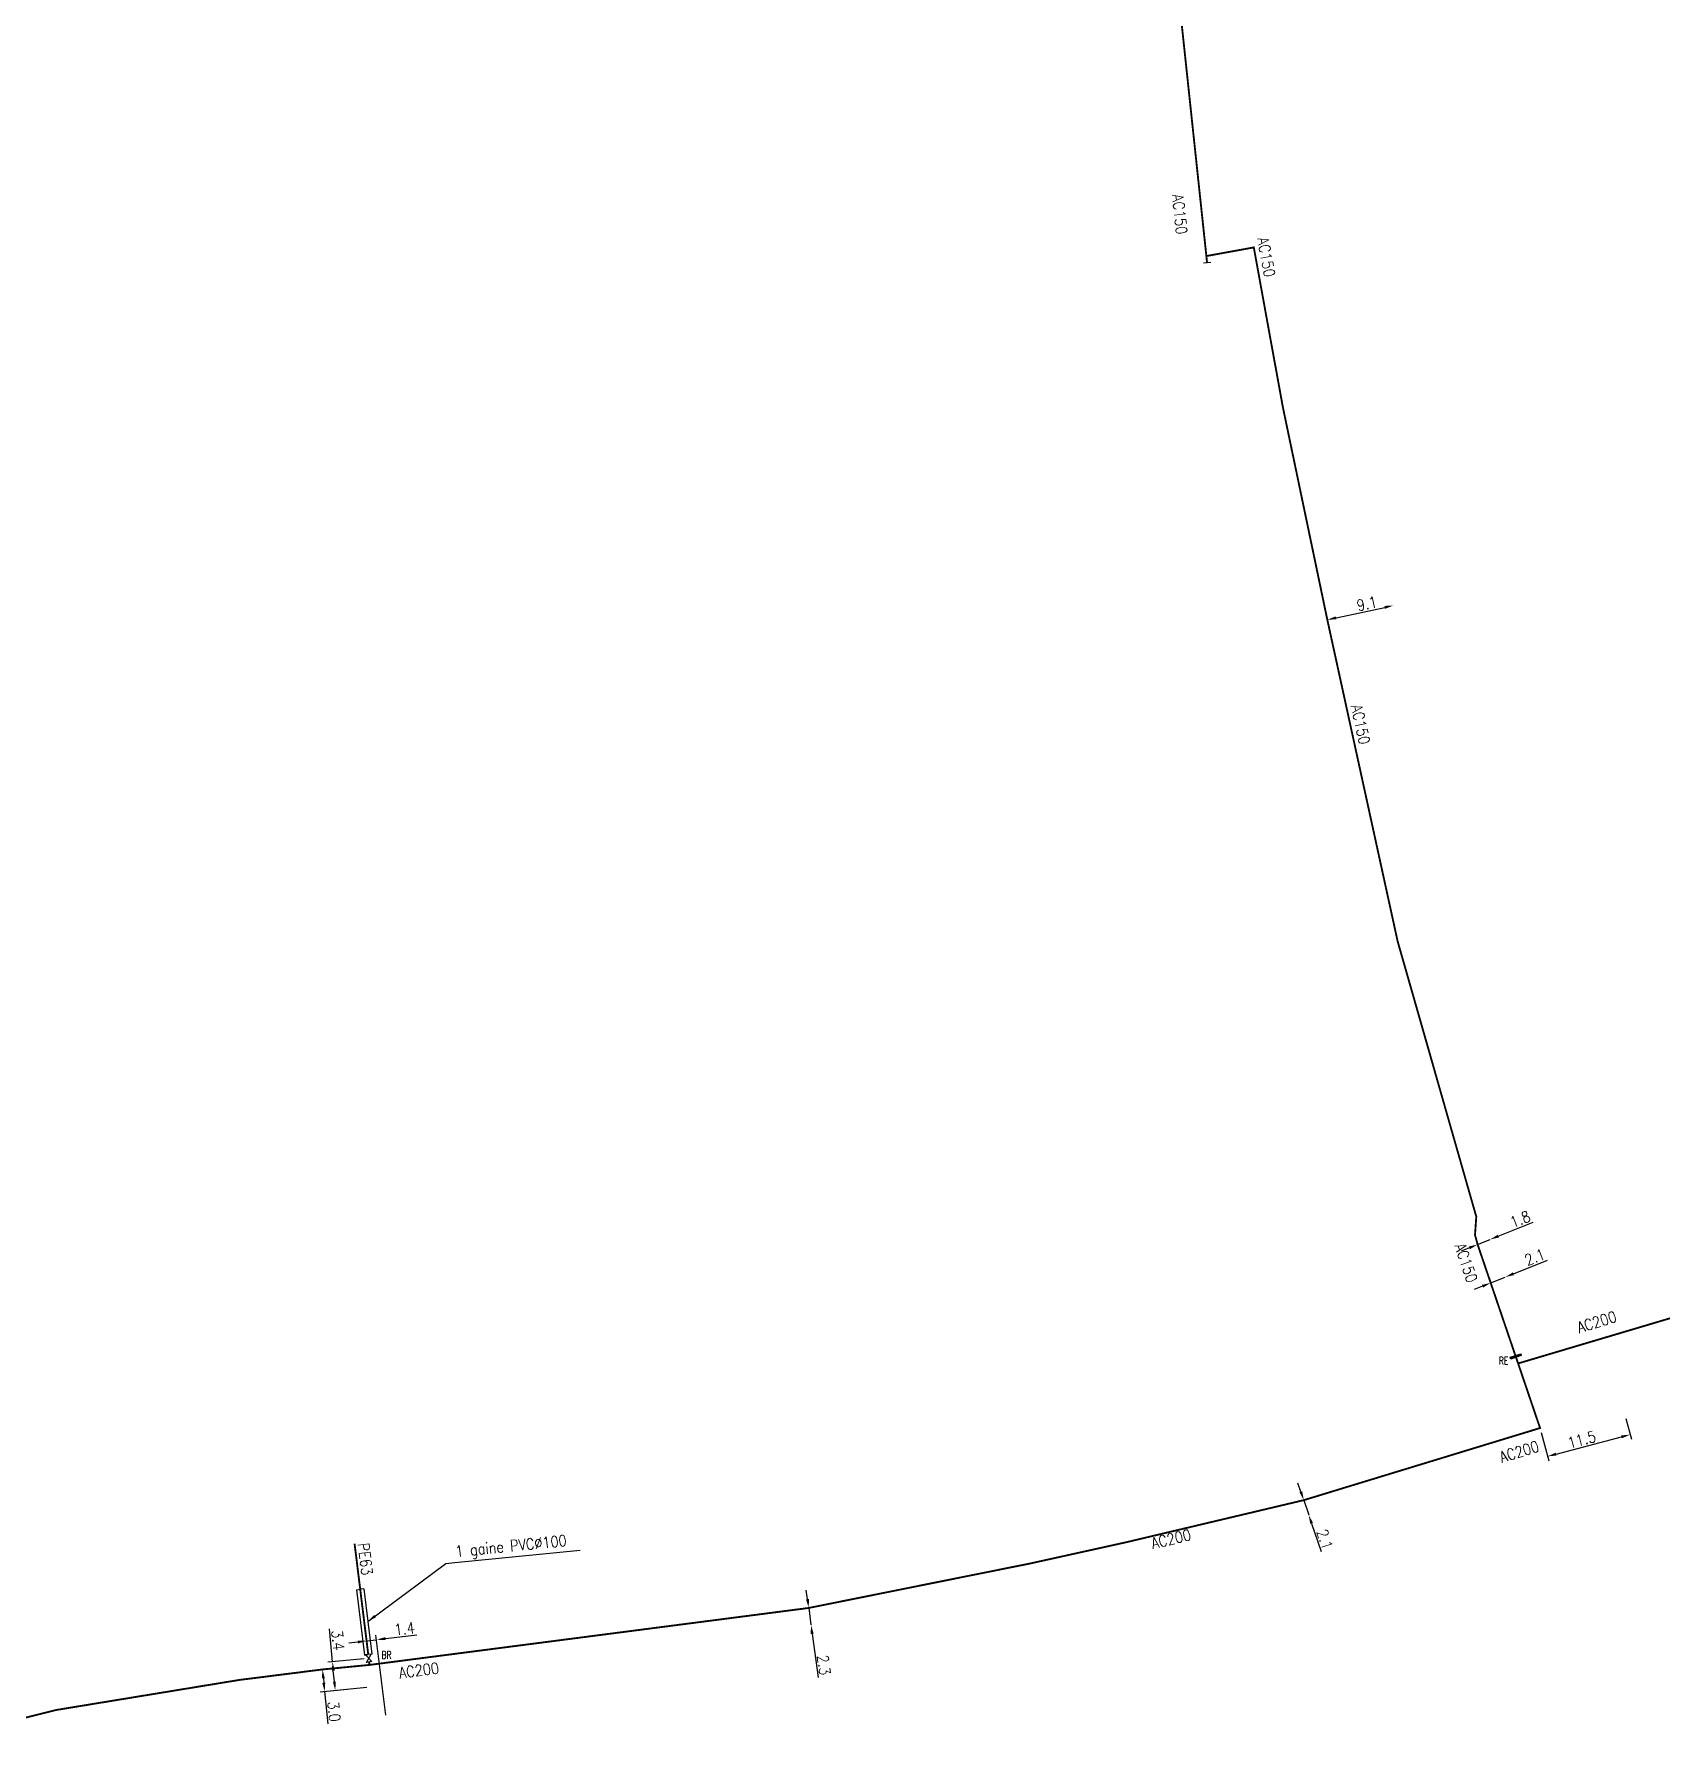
# Model space of a CAD drawing. Header units: millimetres. Extents: x 115991 to 117009, y 129000 to 129990.
# Drawn here: x 116340.1 to 116559, y 129429.8 to 129659.3 of the extents above; entities that cross this region are included whole.
import ezdxf
from ezdxf.enums import TextEntityAlignment as Align

# ---------------------------------------------------------------- set-up
doc = ezdxf.new("R2010")
doc.units = ezdxf.units.MM
doc.header["$PDMODE"] = 34
doc.linetypes.add('L_25_AP', pattern=[2000, 1000, 1000])
doc.linetypes.add('L_RAC_PE', pattern=[3.5, 2, -1.5])
doc.layers.get('0').update_dxf_attribs({"linetype": 'CONTINUOUS'})
doc.layers.get('DEFPOINTS').update_dxf_attribs({"linetype": 'CONTINUOUS'})
for name, color, linetype in [('L_150', 1, 'CONTINUOUS'), ('L_300', 7, 'CONTINUOUS'), ('L_340', 7, 'CONTINUOUS'), ('L_400', 7, 'CONTINUOUS')]:
    doc.layers.add(name, color=color, linetype=linetype)
doc.layers.add('L_170', color=7, linetype='CONTINUOUS', plot=False)
doc.styles.add('G_ROMANS', font='ROMANS.SHX', dxfattribs={"width": 0.75})
doc.styles.get("Standard").update_dxf_attribs({"font": 'romans.shx', "width": 0.85})
doc.dimstyles.get("Standard").update_dxf_attribs({"dimtxt": 1.5, "dimasz": 1.2, "dimexe": 0.625, "dimexo": 0.625, "dimgap": 0.25, "dimtad": 1, "dimdec": 1, "dimzin": 0, "dimdsep": 46, "dimtxsty": 'Standard', "dimcen": -0.5, "dimadec": 0, "dimazin": 0, "dimtfac": 1, "dimtdec": 1, "dimtmove": 0, "dimatfit": 3, "dimfxl": 0, "dimtolj": 1, "dimtzin": 0, "dimarcsym": 0})

# ---------------------------------------------------------------- blocks, each defined once
blk = doc.blocks.new('L_340_20')
at = {"linetype": 'Continuous'}
blk.add_hatch(color=0, dxfattribs=at).paths.add_polyline_path([(0.12, 0.75), (-0.12, 0.75), (-0.12, -0.75), (0.12, -0.75)])
at = {"color": 0, "linetype": 'Continuous'}
blk.add_lwpolyline([(-0.12, 0.75), (0.12, 0.75), (0.12, -0.75), (-0.12, -0.75)], close=True, dxfattribs=at)
at = {"color": 0, "linetype": 'Continuous', "width": 0.75}
for tag, height, flags, p in [('RE', 1, 8, (0, 2.19)), ('DEF_LEG', 1.2, 3, (0, -5)), ('DEF_COUP', 1.2, 3, (0, -7.5)), ('DEF_TYPE', 1.2, 3, (0, -10))]:
    blk.add_attdef(tag, text='', height=height, dxfattribs=dict(at, flags=flags)).set_placement(p, align=Align.MIDDLE)
blk = doc.blocks.new('L_340_07')
at = {"color": 0, "linetype": 'Continuous', "const_width": 0.25, "flags": 128}
blk.add_lwpolyline([(0, 0), (1.25, 0)], dxfattribs=at)
at = {"color": 0, "linetype": 'Continuous', "flags": 128}
blk.add_lwpolyline([(1.25, -0.5), (1.25, 0.5)], dxfattribs=at)
at = {"color": 0, "linetype": 'Continuous', "style": 'G_ROMANS', "width": 0.75, "flags": 3}
for tag, p in [('DEF_LEG', (0.72, -3.47)), ('DEF_COUP', (0.72, -5.97)), ('DEF_TYPE', (0.72, -8.47))]:
    blk.add_attdef(tag, text='', height=1.2, dxfattribs=at).set_placement(p, align=Align.MIDDLE)
blk = doc.blocks.new('*D230')
at = {"layer": 'DEFPOINTS', "color": 0, "linetype": 'Continuous', "transparency": 16777216}
for p in [(116444.27, 129447.65), (116444.58, 129445.37), (116444.58, 129445.37)]:
    blk.add_point(p, dxfattribs=at)
at = {"layer": 'L_150', "color": 0, "linetype": 'Continuous', "lineweight": -2, "transparency": 16777216}
for p, q in [((116444.11, 129448.84), (116443.95, 129450.03)), ((116444.27, 129447.65), (116444.58, 129445.37)), ((116444.74, 129444.18), (116445.54, 129438.28))]:
    blk.add_line(p, q, dxfattribs=at)
at = {"layer": 'L_150', "color": 0, "linetype": 'Continuous', "transparency": 16777216}
for points in [[(116444.31, 129448.86), (116443.91, 129448.81), (116444.27, 129447.65)], [(116444.94, 129444.21), (116444.54, 129444.15), (116444.58, 129445.37)]]:
    blk.add_solid(points, dxfattribs=at)
at = {"layer": 'L_150', "color": 0, "linetype": 'Continuous', "transparency": 16777216, "insert": (116446.32, 129439.98), "char_height": 1.5, "attachment_point": 5, "rotation": 277.7014}
blk.add_mtext('\\A1;2.3', dxfattribs=at)
blk = doc.blocks.new('*D231')
at = {"layer": 'DEFPOINTS', "color": 0, "linetype": 'Continuous', "transparency": 16777216}
for p in [(116510.87, 129462.15), (116511.54, 129460.16), (116511.54, 129460.16)]:
    blk.add_point(p, dxfattribs=at)
at = {"layer": 'L_150', "color": 0, "linetype": 'Continuous', "lineweight": -2, "transparency": 16777216}
for p, q in [((116510.48, 129463.28), (116510.09, 129464.42)), ((116510.87, 129462.15), (116511.54, 129460.16)), ((116511.93, 129459.02), (116513.22, 129455.23))]:
    blk.add_line(p, q, dxfattribs=at)
at = {"layer": 'L_150', "color": 0, "linetype": 'Continuous', "transparency": 16777216}
for points in [[(116510.67, 129463.35), (116510.29, 129463.22), (116510.87, 129462.15)], [(116512.12, 129459.09), (116511.74, 129458.96), (116511.54, 129460.16)]]:
    blk.add_solid(points, dxfattribs=at)
at = {"layer": 'L_150', "color": 0, "linetype": 'Continuous', "transparency": 16777216, "insert": (116513.71, 129456.88), "char_height": 1.5, "attachment_point": 5, "rotation": 288.7894}
blk.add_mtext('\\A1;2.1', dxfattribs=at)
blk = doc.blocks.new('*D232')
at = {"layer": 'DEFPOINTS', "color": 0, "linetype": 'Continuous', "transparency": 16777216}
for p in [(116542.66, 129471.85), (116554.05, 129473.74), (116554.78, 129470.97)]:
    blk.add_point(p, dxfattribs=at)
at = {"layer": 'L_150', "color": 0, "linetype": 'Continuous', "lineweight": -2, "transparency": 16777216}
for p, q in [((116554.21, 129473.13), (116554.94, 129470.36)), ((116542.82, 129471.25), (116543.82, 129467.44)), ((116544.82, 129468.35), (116553.62, 129470.66))]:
    blk.add_line(p, q, dxfattribs=at)
at = {"layer": 'L_150', "color": 0, "linetype": 'Continuous', "transparency": 16777216}
for points in [[(116553.57, 129470.85), (116553.67, 129470.47), (116554.78, 129470.97)], [(116544.77, 129468.54), (116544.87, 129468.15), (116543.66, 129468.04)]]:
    blk.add_solid(points, dxfattribs=at)
at = {"layer": 'L_150', "color": 0, "linetype": 'Continuous', "transparency": 16777216, "insert": (116548.27, 129470.29), "char_height": 1.5, "attachment_point": 5, "rotation": 14.7282}
blk.add_mtext('\\A1;11.5', dxfattribs=at)
blk = doc.blocks.new('*D236')
at = {"layer": 'DEFPOINTS', "color": 0, "linetype": 'Continuous', "transparency": 16777216}
for p in [(116535.93, 129497.21), (116535.93, 129497.21), (116534.26, 129496.54)]:
    blk.add_point(p, dxfattribs=at)
at = {"layer": 'L_150', "color": 0, "linetype": 'Continuous', "lineweight": -2, "transparency": 16777216}
for p, q in [((116537.04, 129497.66), (116541.74, 129499.56)), ((116534.26, 129496.54), (116535.93, 129497.21)), ((116533.15, 129496.09), (116532.04, 129495.64))]:
    blk.add_line(p, q, dxfattribs=at)
at = {"layer": 'L_150', "color": 0, "linetype": 'Continuous', "transparency": 16777216}
for points in [[(116536.97, 129497.85), (116537.12, 129497.48), (116535.93, 129497.21)], [(116533.08, 129496.27), (116533.23, 129495.9), (116534.26, 129496.54)]]:
    blk.add_solid(points, dxfattribs=at)
at = {"layer": 'L_150', "color": 0, "linetype": 'Continuous', "transparency": 16777216, "insert": (116539.98, 129499.93), "char_height": 1.5, "attachment_point": 5, "rotation": 21.9885}
blk.add_mtext('\\A1;1.8', dxfattribs=at)
blk = doc.blocks.new('*D237')
at = {"layer": 'DEFPOINTS', "color": 0, "linetype": 'Continuous', "transparency": 16777216}
for p in [(116537.97, 129492.16), (116537.97, 129492.16), (116536.02, 129491.37)]:
    blk.add_point(p, dxfattribs=at)
at = {"layer": 'L_150', "color": 0, "linetype": 'Continuous', "lineweight": -2, "transparency": 16777216}
for p, q in [((116539.08, 129492.61), (116543.64, 129494.45)), ((116536.02, 129491.37), (116537.97, 129492.16)), ((116534.91, 129490.92), (116533.8, 129490.48))]:
    blk.add_line(p, q, dxfattribs=at)
at = {"layer": 'L_150', "color": 0, "linetype": 'Continuous', "transparency": 16777216}
for points in [[(116539.01, 129492.79), (116539.16, 129492.42), (116537.97, 129492.16)], [(116534.84, 129491.11), (116534.99, 129490.74), (116536.02, 129491.37)]]:
    blk.add_solid(points, dxfattribs=at)
at = {"layer": 'L_150', "color": 0, "linetype": 'Continuous', "transparency": 16777216, "insert": (116541.96, 129494.85), "char_height": 1.5, "attachment_point": 5, "rotation": 21.9885}
blk.add_mtext('\\A1;2.1', dxfattribs=at)
blk = doc.blocks.new('*D238')
at = {"layer": 'DEFPOINTS', "color": 0, "linetype": 'Continuous', "transparency": 16777216}
for p in [(116522.94, 129582.49), (116522.94, 129582.49), (116514.04, 129580.57)]:
    blk.add_point(p, dxfattribs=at)
at = {"layer": 'L_150', "color": 0, "linetype": 'Continuous', "lineweight": -2, "transparency": 16777216}
blk.add_line((116515.22, 129580.82), (116521.77, 129582.23), dxfattribs=at)
at = {"layer": 'L_150', "color": 0, "linetype": 'Continuous', "transparency": 16777216}
for points in [[(116521.72, 129582.43), (116521.81, 129582.04), (116522.94, 129582.49)], [(116515.17, 129581.02), (116515.26, 129580.63), (116514.04, 129580.57)]]:
    blk.add_solid(points, dxfattribs=at)
at = {"layer": 'L_150', "color": 0, "linetype": 'Continuous', "transparency": 16777216, "insert": (116519.36, 129582.74), "char_height": 1.5, "attachment_point": 5, "rotation": 12.1727}
blk.add_mtext('\\A1;9.1', dxfattribs=at)
blk = doc.blocks.new('L_300_09')
at = {"color": 0, "linetype": 'Continuous', "flags": 128}
blk.add_lwpolyline([(0.5, -0.38), (-0.5, 0.38), (-0.5, -0.38), (0.5, 0.38), (0.5, -0.38)], dxfattribs=at)
at = {"color": 0, "linetype": 'Continuous', "width": 0.75}
blk.add_attdef('NUM', text='', height=1, dxfattribs=at).set_placement((0, 1.69), align=Align.MIDDLE_CENTER)
at = {"color": 0, "linetype": 'Continuous', "width": 0.75, "flags": 3}
for tag, p in [('DEF_LEG', (0, -5)), ('DEF_COUP', (0, -7.5)), ('DEF_TYPE', (0, -10))]:
    blk.add_attdef(tag, text='', height=1.2, dxfattribs=at).set_placement(p, align=Align.MIDDLE)
blk = doc.blocks.new('*D227')
at = {"layer": 'DEFPOINTS', "color": 0, "linetype": 'Continuous', "transparency": 16777216}
for p in [(116383.18, 129456.29), (116386.13, 129443.38), (116387.46, 129432.63)]:
    blk.add_point(p, dxfattribs=at)
at = {"layer": 'L_170', "color": 0, "linetype": 'Continuous', "lineweight": -2, "transparency": 16777216}
for p, q in [((116383.25, 129455.67), (116384.87, 129442.6)), ((116387.39, 129433.25), (116386.06, 129444)), ((116387.32, 129443.53), (116391.54, 129444.05)), ((116383.6, 129443.07), (116382.41, 129442.92)), ((116384.79, 129443.22), (116386.13, 129443.38))]:
    blk.add_line(p, q, dxfattribs=at)
at = {"layer": 'L_170', "color": 0, "linetype": 'Continuous', "transparency": 16777216}
for points in [[(116383.58, 129443.27), (116383.63, 129442.87), (116384.79, 129443.22)], [(116387.3, 129443.73), (116387.35, 129443.33), (116386.13, 129443.38)]]:
    blk.add_solid(points, dxfattribs=at)
at = {"layer": 'L_170', "color": 0, "linetype": 'Continuous', "transparency": 16777216, "insert": (116389.91, 129444.86), "char_height": 1.5, "attachment_point": 5, "rotation": 7.0491}
blk.add_mtext('\\A1;1.4', dxfattribs=at)
blk = doc.blocks.new('*D228')
at = {"layer": 'DEFPOINTS', "color": 0, "linetype": 'Continuous', "transparency": 16777216}
for p in [(116378.86, 129439.38), (116379.15, 129436.4), (116385.46, 129437)]:
    blk.add_point(p, dxfattribs=at)
at = {"layer": 'L_150', "color": 0, "linetype": 'Continuous', "lineweight": -2, "transparency": 16777216}
for p, q in [((116379.48, 129439.44), (116379.48, 129439.44)), ((116378.98, 129438.19), (116379.03, 129437.59)), ((116384.84, 129436.94), (116378.53, 129436.34)), ((116379.15, 129436.4), (116379.56, 129432.05))]:
    blk.add_line(p, q, dxfattribs=at)
at = {"layer": 'L_150', "color": 0, "linetype": 'Continuous', "transparency": 16777216}
for points in [[(116379.18, 129438.21), (116378.78, 129438.17), (116378.86, 129439.38)], [(116379.23, 129437.61), (116378.83, 129437.57), (116379.15, 129436.4)]]:
    blk.add_solid(points, dxfattribs=at)
at = {"layer": 'L_150', "color": 0, "linetype": 'Continuous', "transparency": 16777216, "insert": (116380.41, 129433.72), "char_height": 1.5, "attachment_point": 5, "rotation": 275.469}
blk.add_mtext('\\A1;3.0', dxfattribs=at)
blk = doc.blocks.new('*D229')
at = {"layer": 'DEFPOINTS', "color": 0, "linetype": 'Continuous', "transparency": 16777216}
for p in [(116385.08, 129440.88), (116380.58, 129436.53), (116385.46, 129437)]:
    blk.add_point(p, dxfattribs=at)
at = {"layer": 'L_300', "color": 0, "linetype": 'Continuous', "lineweight": -2, "transparency": 16777216}
for p, q in [((116380.21, 129440.41), (116379.79, 129444.83)), ((116384.46, 129440.82), (116379.59, 129440.36)), ((116380.47, 129437.73), (116380.32, 129439.22)), ((116384.84, 129436.94), (116379.96, 129436.47))]:
    blk.add_line(p, q, dxfattribs=at)
at = {"layer": 'L_300', "color": 0, "linetype": 'Continuous', "transparency": 16777216}
for points in [[(116380.52, 129439.24), (116380.12, 129439.2), (116380.21, 129440.41)], [(116380.66, 129437.75), (116380.27, 129437.71), (116380.58, 129436.53)]]:
    blk.add_solid(points, dxfattribs=at)
at = {"layer": 'L_300', "color": 0, "linetype": 'Continuous', "transparency": 16777216, "insert": (116380.93, 129443.31), "char_height": 1.5, "attachment_point": 5, "rotation": 275.469}
blk.add_mtext('\\A1;3.4', dxfattribs=at)

msp = doc.modelspace()

# ---------------------------------------------------------------- linework, layer by layer
at = {"layer": 'L_150', "linetype": 'L_25_AP', "const_width": 0.25, "flags": 128}
for points in [[(116486.63, 129734.48), (116488.24, 129719.04), (116488.24, 129719.04), (116497.77, 129629.49), (116497.82, 129628.99)], [(116497.77, 129629.49), (116504.15, 129630.65), (116508.07, 129609.11), (116514.04, 129580.57), (116523.5, 129537.32), (116534.08, 129500.28), (116533.91, 129497.82), (116534.26, 129496.54), (116536.02, 129491.37), (116539.38, 129481.49)], [(116872.86, 129387.05), (116873.5, 129395.9), (116874.76, 129422.27), (116874.8, 129423.07), (116875.3, 129433.49), (116873.09, 129440.46), (116862.86, 129472.79), (116860.04, 129481.7), (116832.23, 129502.08), (116824.41, 129525.72), (116815.01, 129541.16), (116810.96, 129547.83), (116809.43, 129550.34), (116809.43, 129550.34), (116803.81, 129562.8), (116799.48, 129561.46), (116789.98, 129558.52), (116785.5, 129557.09), (116768.24, 129554.36), (116724.04, 129547.37), (116714.9, 129546.13), (116712.62, 129545.82), (116709.84, 129545.23), (116704.75, 129544.15), (116655.49, 129523.42), (116643.68, 129518.18), (116604.71, 129500.37), (116587.98, 129494.89), (116539.71, 129480.54)], [(116539.38, 129481.49), (116539.71, 129480.54), (116542.66, 129471.85), (116510.87, 129462.15), (116487.03, 129456.5), (116474.1, 129453.64), (116444.27, 129447.65), (116385.19, 129439.99), (116378.86, 129439.38), (116367.62, 129437.96), (116343.05, 129433.93), (116323.45, 129429.03), (116313.22, 129425.61), (116301.02, 129421.45), (116296.18, 129417.06), (116292.11, 129412.34), (116292.11, 129412.34), (116292.11, 129412.34), (116291.81, 129411.79)]]:
    msp.add_lwpolyline(points, dxfattribs=at)
at = {"layer": 'L_170', "linetype": 'L_RAC_PE', "const_width": 0.25, "flags": 128}
for points in [[(116385.02, 129441.38), (116383.18, 129456.29)], [(116385.19, 129439.99), (116385.14, 129440.39)]]:
    msp.add_lwpolyline(points, dxfattribs=at)
at = {"layer": 'L_400', "color": 7, "linetype": 'CONTINUOUS'}
for p, q in [((116383.44, 129450.1), (116383.94, 129450.16)), ((116383.44, 129450.1), (116384.52, 129441.32)), ((116384.43, 129450.22), (116383.94, 129450.16)), ((116384.43, 129450.22), (116385.52, 129441.44)), ((116384.52, 129441.32), (116385.02, 129441.38)), ((116385.52, 129441.44), (116385.02, 129441.38))]:
    msp.add_line(p, q, dxfattribs=at)

# ---------------------------------------------------------------- block references
at = {"layer": 'L_300'}
ref = msp.add_blockref('L_300_09', (116385.08, 129440.88), dxfattribs=dict(at, rotation=277.0490725329909))
ref.add_attrib('NUM', 'BR', dxfattribs={"layer": '0', "color": 0, "linetype": 'Continuous', "height": 1, "width": 0.75}).set_placement((116387.47, 129441.33), align=Align.MIDDLE_CENTER)
at = {"layer": 'L_340', "xscale": 0.3, "rotation": 276.0583782584091}
msp.add_blockref('L_340_07', (116497.82, 129628.99), dxfattribs=at)
at = {"layer": 'L_340'}
ref = msp.add_blockref('L_340_20', (116539.38, 129481.49), dxfattribs=dict(at, rotation=288.7665470353746))
ref.add_attrib('RE', 'RE', dxfattribs={"layer": '0', "color": 0, "linetype": 'Continuous', "height": 1, "width": 0.75}).set_placement((116537.75, 129480.92), align=Align.MIDDLE)

# ---------------------------------------------------------------- texts
at = {"layer": 'L_150', "linetype": 'Continuous', "width": 0.85}
for s, rotation, p in [('AC150', 276.0584, (116493.16, 129637.72)), ('AC150', 280.3159, (116504.62, 129631.88)), ('AC150', 282.3334, (116517.21, 129568.97)), ('AC150', 288.8368, (116531.12, 129496.38)), ('AC200', 16.9809, (116547.92, 129484.61)), ('AC200', 16.9809, (116537.5, 129467.17)), ('AC200', 13.3354, (116490.57, 129455.58)), ('AC200', 7.3852, (116389.25, 129438.17))]:
    msp.add_text(s, height=1.5, rotation=rotation, dxfattribs=at).set_placement(p)
at = {"layer": 'L_170', "linetype": 'Continuous', "width": 0.85}
msp.add_text('PE63', height=1.5, rotation=277.0491, dxfattribs=at).set_placement((116383.61, 129456.31))
at = {"layer": 'L_400', "linetype": 'Continuous', "insert": (116396.87, 129454.02), "char_height": 1.5, "attachment_point": 7, "rotation": 5.6573}
msp.add_mtext('\\A1;1 gaine PVC%%C100', dxfattribs=at)

# ---------------------------------------------------------------- dimensions: what is measured, and where the dimension line sits
at = {"layer": 'L_150', "linetype": 'Continuous'}
for base, p1, p2, angle, picture, middle in [((116522.94, 129582.49), (116514.04, 129580.57), (116522.94, 129582.49), 192.1727, '*D238', (116519.58, 129581.76)), ((116535.93, 129497.21), (116534.26, 129496.54), (116535.93, 129497.21), 201.9885, '*D236', (116540.36, 129499)), ((116537.97, 129492.16), (116536.02, 129491.37), (116537.97, 129492.16), 201.9885, '*D237', (116542.34, 129493.92)), ((116554.78, 129470.97), (116542.66, 129471.85), (116554.05, 129473.74), 194.7282, '*D232', (116548.52, 129469.32)), ((116511.54, 129460.16), (116510.87, 129462.15), (116511.54, 129460.16), 108.7894, '*D231', (116512.77, 129456.56)), ((116444.58, 129445.37), (116444.27, 129447.65), (116444.58, 129445.37), 97.7014, '*D230', (116445.33, 129439.85)), ((116379.15, 129436.4), (116378.86, 129439.38), (116385.46, 129437), 95.469, '*D228', (116379.41, 129433.62))]:
    dim = msp.add_linear_dim(base=base, p1=p1, p2=p2, angle=angle, dimstyle='Standard', dxfattribs=at)
    dim.commit()
    dim.dimension.update_dxf_attribs({"geometry": picture, "text_midpoint": middle, "dimtype": 160})
at = {"layer": 'L_170', "linetype": 'Continuous'}
dim = msp.add_linear_dim(base=(116386.13, 129443.38), p1=(116383.18, 129456.29), p2=(116387.46, 129432.63), angle=187.0491, dimstyle='Standard', dxfattribs=at)
dim.commit()
dim.dimension.update_dxf_attribs({"geometry": '*D227', "text_midpoint": (116390.03, 129443.87), "dimtype": 160})
at = {"layer": 'L_300', "linetype": 'Continuous'}
dim = msp.add_linear_dim(base=(116380.58, 129436.53), p1=(116385.08, 129440.88), p2=(116385.46, 129437), angle=95.469, text='3.4', dimstyle='Standard', dxfattribs=at)
dim.commit()
dim.dimension.update_dxf_attribs({"geometry": '*D229', "text_midpoint": (116379.94, 129443.22), "dimtype": 160})

# ---------------------------------------------------------------- leaders
at = {"layer": 'L_400', "linetype": 'Continuous', "annotation_type": 0, "has_hookline": 1, "hookline_direction": 0, "text_width": 16.7, "horizontal_direction": (0.995129, 0.098579, 0)}
msp.add_leader([(116384.97, 129445.83), (116395.45, 129453.63), (116396.65, 129453.75)], dimstyle='Standard', dxfattribs=at)

doc.saveas('drawing.dxf')
